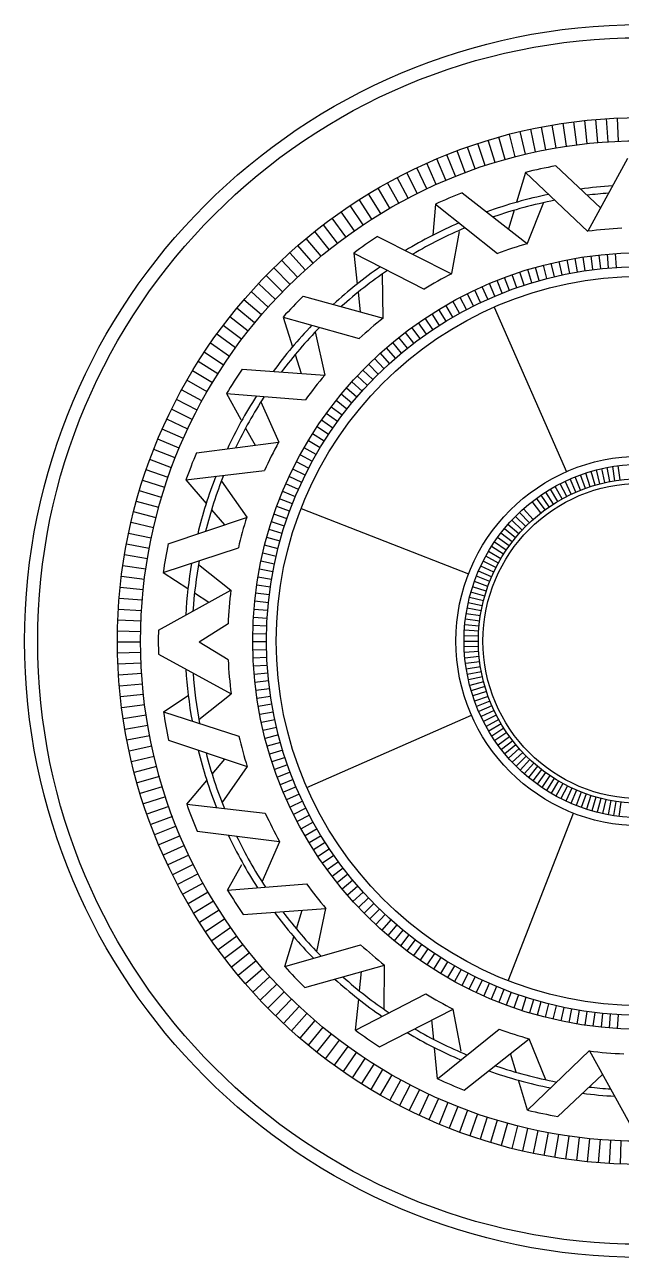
# Model space of a CAD drawing. Header units: millimetres. Extents: x -17017 to 2697, y 1903 to 18260.
# Drawn here: x -17002.5903 to -17002.5418, y 18222.2379 to 18222.3379 of the extents above; entities that cross this region are included whole.
import ezdxf

# ---------------------------------------------------------------- set-up
doc = ezdxf.new("R2010")
doc.units = ezdxf.units.MM
doc.layers.add('furn', color=7, linetype='Continuous')

# ---------------------------------------------------------------- blocks, each defined once
blk = doc.blocks.new('TABLE5')
at = {"layer": 'furn'}
for p, q in [((-0.1956946869990474, -0.0048910995805613), (-0.1662654863879993, -0.0210250462491217)), ((-0.1956946869990474, -0.0048910995805329), (-0.1662654863879993, -0.0210250462490649)), ((0.1956946869990474, -0.0048910995805613), (0.1662654863879993, -0.0210250462491217)), ((0.1956946869990474, -0.0048910995805329), (0.1662654863879993, -0.0210250462490649)), ((-0.2027476676721562, -0.0084976450042404), (-0.2121434961954662, -0.0088914468971666)), ((-0.1515649772626659, -0.0095356601117942), (-0.1571414107395128, -0.009886499568438)), ((-0.0653279375825946, -0.0082528377499784), (-0.0711097083758148, -0.0089832452606231)), ((0.0653279375825946, -0.0082528377499784), (0.0711097083758148, -0.0089832452606231)), ((0.1515649772626659, -0.0095356601118226), (0.1571414107395128, -0.0098864995684664)), ((0.2027476676721847, -0.0084976450042404), (0.2121434961954662, -0.0088914468971666)), ((-0.2025252405085496, -0.0127418081170276), (-0.2119107612067239, -0.0133322950287607)), ((-0.1513320367605786, -0.0127077061773662), (-0.1568998998062057, -0.0131752527004494)), ((-0.0650364742907073, -0.0103007655812348), (-0.0707924494746806, -0.0112124224892227)), ((-0.0646808278506228, -0.0123385278004378), (-0.0704053269728036, -0.0134305344106167)), ((-0.0642613492424573, -0.0143641133824133), (-0.069948722913324, -0.0156353920159802)), ((0.0642613492424573, -0.0143641133824417), (0.069948722913324, -0.0156353920160086)), ((0.0646808278506228, -0.0123385278004378), (0.0704053269728036, -0.0134305344106451)), ((0.0650364742907073, -0.010300765581178), (0.0707924494746806, -0.0112124224891375)), ((0.151332036760607, -0.0127077061773378), (0.1568998998062057, -0.0131752527004494)), ((0.2025252405085496, -0.0127418081170561), (0.2119107612067239, -0.0133322950287891)), ((-0.2022139790808524, -0.0169803822517167), (-0.2115850751543746, -0.0177672951751617)), ((-0.1927726313756182, -0.0340447641690105), (-0.1757359709205559, -0.0158490843166703)), ((-0.1510327170256289, -0.0158741782231005), (-0.1565895673912792, -0.0164582267312312)), ((-0.150667149349232, -0.019033687329511), (-0.1562105496167305, -0.0197339816398028)), ((-0.063778452440971, -0.0163755233186294), (-0.0694230879093993, -0.0178248193770969)), ((-0.0632326140070063, -0.018370772590373), (-0.0688289406992624, -0.0199966557935341)), ((0.0632326140070063, -0.018370772590373), (0.0688289406992624, -0.0199966557935341)), ((0.063778452440971, -0.0163755233186009), (0.0694230879093993, -0.0178248193770685)), ((0.150667149349232, -0.019033687329511), (0.1562105496167305, -0.0197339816398028)), ((0.1510327170256289, -0.0158741782231005), (0.1565895673913076, -0.0164582267312312)), ((0.1927726313756182, -0.0340447641690105), (0.1757359709205559, -0.0158490843166703)), ((0.2022139790808524, -0.0169803822517167), (0.2115850751543746, -0.0177672951751617)), ((-0.201814019918686, -0.0212115082294702), (-0.2111665808951955, -0.0221945019986549)), ((-0.190188196770066, -0.0463549693574805), (-0.1661045686585965, -0.0211132660447504)), ((-0.1502354940816417, -0.022184847631678), (-0.1557630127323648, -0.0230010805718166)), ((-0.0626243726171083, -0.0203478921275178), (-0.0681668676344316, -0.0221487579249242)), ((-0.0619543285322664, -0.0223049307517727), (-0.0674375221011303, -0.0242790019062795)), ((-0.0612231430049235, -0.0242399571022816), (-0.0666416238753698, -0.0263852854440074)), ((0.0612231430049235, -0.0242399571023384), (0.0666416238753698, -0.0263852854440359)), ((0.0619543285322664, -0.0223049307517727), (0.0674375221011303, -0.0242790019062795)), ((0.0626243726171083, -0.0203478921275178), (0.0681668676344316, -0.0221487579249526)), ((0.1502354940816417, -0.022184847631678), (0.1557630127323648, -0.0230010805718166)), ((0.190188196770066, -0.0463549693574805), (0.1661045686585965, -0.0211132660447504)), ((0.2018140199187144, -0.0212115082294702), (0.2111665808952239, -0.0221945019986265)), ((-0.2013255384574961, -0.0254333301386112), (-0.21065546199452, -0.0266119735800601)), ((-0.2007487489612174, -0.0296439961486783), (-0.2100519426459755, -0.0310177722703031)), ((-0.149737940560982, -0.0253262769264495), (-0.1552471530424953, -0.0262580904696677)), ((-0.1491747070306246, -0.0284565972790745), (-0.1546631968205077, -0.0295035827012384)), ((-0.1355868890367446, -0.0591005401470568), (-0.0687445723847873, -0.0299648541904389)), ((-0.0604315376270961, -0.0261510615416398), (-0.0657799584125201, -0.028465529890525)), ((-0.0595802936175005, -0.0280363580405663), (-0.0648533760725343, -0.0305176822957378)), ((-0.0586702510512964, -0.0298939860388998), (-0.0638627912801724, -0.032539717432968)), ((0.0586702510513249, -0.0298939860388714), (0.0638627912801724, -0.0325397174329396)), ((0.0595802936175005, -0.0280363580405663), (0.0648533760725343, -0.0305176822957094)), ((0.0604315376270961, -0.0261510615416398), (0.0657799584124916, -0.028465529890525)), ((0.1376648013876149, -0.0540840159681295), (0.0697981048982683, -0.0274214017077554)), ((0.1491747070306246, -0.0284565972790745), (0.1546631968205361, -0.0295035827012669)), ((0.149737940560982, -0.0253262769264495), (0.1552471530424953, -0.0262580904696392)), ((0.2007487489612174, -0.0296439961487067), (0.2100519426459755, -0.0310177722703315)), ((0.2013255384574961, -0.0254333301386112), (0.21065546199452, -0.0266119735800601)), ((-0.2000839044287659, -0.0338416593222348), (-0.2093562875730299, -0.0354099655404241)), ((-0.1485460405436356, -0.03157443562759), (-0.1540114002085602, -0.0327361336863419)), ((-0.1478522168537211, -0.0346784243852199), (-0.1532920491064544, -0.03595432552126)), ((-0.0577023080307413, -0.031722112282182), (-0.0628091816229812, -0.0345296397976256)), ((-0.0566774197986888, -0.0335189326304999), (-0.0616935868866335, -0.0364854855767192)), ((0.0566774197986888, -0.0335189326304999), (0.0616935868866335, -0.0364854855767192)), ((0.0577023080307413, -0.031722112282182), (0.0628091816229812, -0.0345296397976256)), ((0.1478522168536926, -0.0346784243852199), (0.1532920491064544, -0.03595432552126)), ((0.148546040543664, -0.0315744356275616), (0.1540114002085602, -0.0327361336863135)), ((0.2000839044287659, -0.0338416593222064), (0.2093562875730299, -0.0354099655404241)), ((-0.1993312964830238, -0.0380244784256263), (-0.2085688019131453, -0.039786626829482)), ((-0.1778859788605018, -0.0389697819332184), (-0.1612985345481093, -0.0456557000891564)), ((-0.1470935402949465, -0.0377672020397313), (-0.1525054590451589, -0.0391567466006677)), ((-0.0555965977959829, -0.0352826738391059), (-0.0605171080283924, -0.0384053245863356)), ((-0.0544609086634296, -0.0370115953083712), (-0.0592809060908906, -0.0402872621774577)), ((-0.0532714731893123, -0.0387039908015652), (-0.0579862010560248, -0.04212944110472)), ((0.0532714731893123, -0.0387039908015652), (0.0579862010560532, -0.04212944110472)), ((0.0544609086634296, -0.0370115953083712), (0.0592809060908906, -0.0402872621774577)), ((0.0555965977959829, -0.0352826738391059), (0.0605171080283924, -0.0384053245863356)), ((0.1470935402949465, -0.0377672020397313), (0.1525054590451305, -0.0391567466006677)), ((0.1778859788605018, -0.0389697819332184), (0.1612985345481093, -0.0456557000891564)), ((0.1993312964830238, -0.0380244784256263), (0.2085688019131453, -0.0397866268295104)), ((-0.1984912552426863, -0.0421906187359866), (-0.2076898310834565, -0.0441458363889353)), ((-0.1462703436478421, -0.0408394137511437), (-0.1516519750492478, -0.0423419922368567)), ((-0.1453829879937984, -0.0438937119460263), (-0.1507319714849302, -0.0455086652759462)), ((-0.0520294652026223, -0.0403581901285293), (-0.0566342706415526, -0.043930043359893)), ((-0.0493926852126094, -0.0435455096101976), (-0.0537641255997983, -0.0473994527309571)), ((0.0493926852126379, -0.0435455096101691), (0.0537641255998267, -0.0473994527309571)), ((0.0507361104154427, -0.0419725607944486), (0.0552264490395658, -0.0456872919660327)), ((0.0520294652026223, -0.0403581901285293), (0.0566342706415526, -0.043930043359893)), ((0.1453829879938269, -0.0438937119459979), (0.1507319714849302, -0.0455086652759178)), ((0.1462703436478705, -0.0408394137511437), (0.1516519750492762, -0.0423419922368567)), ((0.1984912552427147, -0.0421906187359298), (0.2076898310834565, -0.0441458363888785)), ((-0.197564149177623, -0.0463382528465388), (-0.2067197606295679, -0.048485682125488)), ((-0.1901881967700944, -0.0463549693574521), (-0.1780576781077343, -0.0499869960905244)), ((-0.1820118528624164, -0.0720556645405566), (-0.1612634555154955, -0.0456109904390303)), ((-0.144431862556246, -0.0469287569081303), (-0.1497458518961992, -0.048655376710343)), ((-0.1434173845302382, -0.0499432173664616), (-0.1486940488276218, -0.0517807462883582)), ((-0.0480005153927721, -0.0450754842652543), (-0.0522487434592165, -0.0490648359585748)), ((-0.0465609748594318, -0.0465609748594602), (-0.0506817981167842, -0.0506817981167558)), ((-0.0450754842652543, -0.0480005153927721), (-0.0490648359585748, -0.0522487434591881)), ((-0.0435455096101976, -0.0493926852126094), (-0.0473994527309287, -0.0537641255997983)), ((0.0435455096101976, -0.0493926852126094), (0.0473994527309571, -0.0537641255997983)), ((0.0450754842652543, -0.0480005153927721), (0.0490648359585748, -0.0522487434591881)), ((0.0465609748594034, -0.0465609748594886), (0.0506817981167558, -0.0506817981168126)), ((0.0480005153927721, -0.0450754842652259), (0.0522487434592165, -0.0490648359585748)), ((0.1434173845302382, -0.0499432173664047), (0.1486940488276218, -0.0517807462883582)), ((0.1444318625562175, -0.0469287569081303), (0.1497458518961707, -0.0486553767103146)), ((0.1820118528624164, -0.0720556645405566), (0.1612634555154955, -0.0456109904390303)), ((0.1901881967700944, -0.0463549693574521), (0.1780576781077343, -0.0499869960905244)), ((0.1975641491775946, -0.0463382528465388), (0.2067197606295679, -0.048485682125488)), ((-0.1965503849471304, -0.0504655614679166), (-0.2056590160566429, -0.0528042604395012)), ((-0.195450407221756, -0.0545707342261039), (-0.2045080626420201, -0.0570996770596821)), ((-0.1748309000012966, -0.0509531332088784), (-0.1672384773098656, -0.0532263980997527)), ((-0.1423399988994163, -0.0529357710789498), (-0.1475770236348808, -0.0548834031196464)), ((-0.041972560794477, -0.0507361104154143), (-0.0456872919660612, -0.0552264490395089)), ((-0.0403581901285293, -0.0520294652026223), (-0.043930043359893, -0.056634270641581)), ((-0.0387039908015652, -0.0532714731893123), (-0.04212944110472, -0.0579862010560532)), ((-0.0370115953083712, -0.05446090866345801), (-0.0402872621774577, -0.0592809060908906)), ((0.0370115953083428, -0.05446090866345801), (0.0402872621774293, -0.059280906090919)), ((0.0387039908015652, -0.0532714731893123), (0.04212944110472, -0.0579862010560248)), ((0.0403581901285577, -0.0520294652025939), (0.0439300433599215, -0.056634270641581)), ((0.0419725607944486, -0.0507361104154427), (0.0456872919660327, -0.0552264490395373)), ((0.1423399988994163, -0.0529357710789498), (0.1475770236348808, -0.0548834031196464)), ((0.1748309000012966, -0.0509531332088784), (0.1672384773098656, -0.0532263980997527)), ((0.195450407221756, -0.0545707342260755), (0.2045080626420486, -0.0570996770596821)), ((0.1965503849471304, -0.050465561467945), (0.2056590160566429, -0.0528042604395296)), ((-0.194264698488098, -0.0586519704567365), (-0.203267405232225, -0.0613700478742203)), ((-0.1773700998068648, -0.0828262100382347), (-0.1573207901352305, -0.0577618691253292)), ((-0.1412001782406662, -0.0559051054127338), (-0.1463952662821839, -0.0579619862764673)), ((-0.1399984225170101, -0.0588499179195878), (-0.1451492951271405, -0.0610151453905701)), ((-0.0352826738391059, -0.0555965977959829), (-0.0384053245863072, -0.0605171080283924)), ((-0.0335189326304999, -0.0566774197986888), (-0.0364854855767192, -0.0616935868866335)), ((-0.031722112282182, -0.0577023080307697), (-0.034529639797654, -0.0628091816229812)), ((-0.0298939860388714, -0.0586702510513249), (-0.032539717432968, -0.0638627912802008)), ((-0.0280363580405947, -0.0595802936175289), (-0.0305176822957378, -0.0648533760725343)), ((0.0280363580405663, -0.0595802936175289), (0.0305176822957094, -0.0648533760725627)), ((0.0298939860388714, -0.0586702510513249), (0.032539717432968, -0.0638627912802008)), ((0.031722112282182, -0.0577023080307697), (0.0345296397976256, -0.0628091816229812)), ((0.0335189326304999, -0.0566774197986888), (0.0364854855767192, -0.0616935868866335)), ((0.0352826738391059, -0.0555965977959829), (0.0384053245863072, -0.0605171080283924)), ((0.1399984225170101, -0.0588499179195878), (0.1451492951271405, -0.0610151453905701)), ((0.1412001782406662, -0.0559051054127622), (0.1463952662821271, -0.0579619862765242)), ((0.1773700998068648, -0.0828262100382347), (0.1573207901352305, -0.0577618691253292)), ((0.1942646984881264, -0.0586519704567081), (0.2032674052322534, -0.0613700478742203)), ((-0.1929937788371774, -0.0627074799946854), (-0.2019375880203995, -0.0656134997576032)), ((-0.1387352588583042, -0.0617689169074538), (-0.1438396566941833, -0.0640415412451603)), ((-0.1374112413298008, -0.0646608220068004), (-0.1424669254336379, -0.067039846363258)), ((-0.0261510615416398, -0.0604315376270961), (-0.0284655298904966, -0.0657799584125201)), ((-0.0242399571023384, -0.0612231430049235), (-0.0263852854440074, -0.0666416238753698)), ((-0.0223049307517727, -0.0619543285322948), (-0.0242790019062227, -0.0674375221011587)), ((-0.0203478921275462, -0.0626243726171367), (-0.0221487579249811, -0.0681668676344032)), ((-0.018370772590373, -0.0632326140070063), (-0.0199966557935341, -0.0688289406992908)), ((-0.0163755233186294, -0.063778452440971), (-0.0178248193770969, -0.0694230879093993)), ((-0.0143641133824417, -0.0642613492424573), (-0.0156353920159802, -0.0699487229133524)), ((-0.0123385278004094, -0.0646808278506228), (-0.0134305344106167, -0.070405326972832)), ((0.0123385278004662, -0.0646808278505944), (0.0134305344106451, -0.0704053269728036)), ((0.0143641133823849, -0.0642613492424573), (0.0156353920159518, -0.0699487229133524)), ((0.0163755233185725, -0.0637784524409995), (0.0178248193770685, -0.0694230879094278)), ((0.018370772590373, -0.0632326140070063), (0.0199966557935341, -0.0688289406992908)), ((0.0203478921275462, -0.0626243726171367), (0.0221487579249526, -0.0681668676344316)), ((0.0223049307518011, -0.0619543285322664), (0.024279001906308, -0.0674375221011303)), ((0.02423995710231, -0.0612231430049235), (0.0263852854440074, -0.0666416238753698)), ((0.0261510615416398, -0.0604315376270961), (0.0284655298904966, -0.0657799584125201)), ((0.1374112413298008, -0.0646608220068004), (0.1424669254336948, -0.067039846363258)), ((0.1387352588583042, -0.0617689169074538), (0.1438396566941265, -0.0640415412451603)), ((0.1929937788371774, -0.0627074799946854), (0.2019375880203711, -0.0656134997575748)), ((-0.1916382057363819, -0.0667354839593202), (-0.200519194308356, -0.0698281713914355)), ((-0.1360269506893701, -0.06752436473263401), (-0.1410317034711284, -0.0700087455890355)), ((-0.0540840159681579, -0.1376648013876434), (-0.0274214017077554, -0.0697981048982968)), ((-0.0103007655812348, -0.0650364742907357), (-0.0112124224891659, -0.0707924494746806)), ((-0.0082528377500068, -0.0653279375825946), (-0.0089832452606515, -0.0711097083758148)), ((-0.0061967653642512, -0.0655549300872451), (-0.0067452026534909, -0.0713567905799835)), ((-0.0041345775192383, -0.0657172277904579), (-0.0045005033456107, -0.0715334522467686)), ((-0.0020683093454466, -0.0658146705239346), (-0.0022513625843317, -0.0716395190325727)), ((2.84e-14, -0.0658471621235322), (2.84e-14, -0.0716748862622296)), ((0.0020683093454181, -0.0658146705239346), (0.0022513625843885, -0.0716395190325727)), ((0.0041345775192383, -0.0657172277904579), (0.0045005033456107, -0.0715334522467686)), ((0.0061967653642512, -0.0655549300872451), (0.0067452026534909, -0.0713567905799835)), ((0.0082528377500068, -0.0653279375825946), (0.0089832452606515, -0.0711097083758148)), ((0.0103007655812348, -0.0650364742907357), (0.0112124224892227, -0.0707924494746806)), ((0.0591005401470568, -0.1355868890367446), (0.0299648541904389, -0.0687445723847873)), ((0.1360269506893701, -0.06752436473263401), (0.1410317034711284, -0.0700087455890355)), ((0.1916382057363819, -0.0667354839592918), (0.200519194308356, -0.0698281713914071)), ((-0.1901985737848406, -0.0707342155350261), (-0.1990128462505254, -0.0740122140813639)), ((-0.188675514452683, -0.0747019207461506), (-0.1974192045807967, -0.0781637925680912)), ((-0.1662073400931945, -0.0732703948577012), (-0.1491805307998391, -0.0764619724092199)), ((-0.1345829941326713, -0.0703582890403993), (-0.1395346203423742, -0.0729469366650903)), ((-0.1330800050266419, -0.0731613518772463), (-0.1379763327175283, -0.07585313080392099)), ((0.1330800050266419, -0.0731613518772463), (0.1379763327175283, -0.0758531308039494)), ((0.1345829941326997, -0.0703582890404277), (0.1395346203423742, -0.0729469366651188)), ((0.1662073400931945, -0.0732703948577012), (0.1491805307998391, -0.0764619724092199)), ((0.188675514452683, -0.074701920746179), (0.1974192045807967, -0.0781637925681196)), ((0.1901985737848406, -0.0707342155350546), (0.199012846250497, -0.0740122140813924)), ((-0.1870696958040696, -0.07863685922581), (-0.1957389683232691, -0.0822810858321077)), ((-0.1643025770718509, -0.1064189670233873), (-0.1491555808817111, -0.0764125462568757)), ((-0.1315186426321304, -0.0759323237271019), (-0.1363575241128672, -0.0787260532525807)), ((-0.1298995918141941, -0.0786699891501996), (-0.1346789045915102, -0.0815644438523862)), ((0.1298995918141941, -0.0786699891501996), (0.1346789045915102, -0.0815644438523577)), ((0.1315186426321304, -0.0759323237271303), (0.1363575241128672, -0.0787260532526091)), ((0.1643025770718509, -0.1064189670233873), (0.1491555808817111, -0.0764125462568757)), ((0.187069695804098, -0.07863685922581), (0.1957389683232691, -0.0822810858321077)), ((-0.1853818222042207, -0.0825373049801215), (-0.1939728744849276, -0.0863622878924275)), ((-0.1773700998068648, -0.0828262100382062), (-0.1647627269870213, -0.0840028589219628)), ((-0.1282235627421642, -0.0813731473160431), (-0.1329412104514631, -0.0843670575913791)), ((-0.1264912905776327, -0.0840406125300035), (-0.1311452039027756, -0.0871326651505626)), ((0.1264912905776043, -0.0840406125300035), (0.1311452039027756, -0.0871326651505342)), ((0.1282235627421642, -0.0813731473160431), (0.1329412104514631, -0.0843670575913507)), ((0.1614091150988486, -0.0843158522586123), (0.1535169247207762, -0.0850524321259059)), ((0.1773700998068648, -0.0828262100382062), (0.1647627269870213, -0.0840028589219628)), ((0.1853818222041639, -0.0825373049801215), (0.1939728744849276, -0.0863622878924275)), ((-0.1836126340102169, -0.0864015471445612), (-0.1921216977330005, -0.0904056085990135)), ((-0.1576347448158515, -0.1160673106505214), (-0.1429019460395011, -0.0875516895995929)), ((-0.1247035351524346, -0.0866712147537783), (-0.1292916727331885, -0.08986005344303301)), ((-0.1228610806352322, -0.089263800118232), (-0.1273814299628384, -0.0925480261461758)), ((0.1228610806352322, -0.089263800118232), (0.12738142996281, -0.0925480261461758)), ((0.1247035351524346, -0.0866712147537499), (0.1292916727331885, -0.0898600534430045)), ((0.1576347448158515, -0.1160673106505214), (0.1429019460395011, -0.0875516895995929)), ((0.1836126340102169, -0.0864015471445612), (0.1921216977330005, -0.0904056085990135)), ((-0.1817629072464513, -0.0902278907347523), (-0.1901862500546656, -0.094409274417643)), ((-0.1798334532642514, -0.0940146573900336), (-0.1881673804014952, -0.0983715292083787)), ((-0.1209647351875276, -0.0918172314297294), (-0.1254153134873661, -0.0951954042262457)), ((-0.1190153306089599, -0.0943303886689364), (-0.123394185710282, -0.0978010264558123)), ((0.1190153306089599, -0.0943303886689364), (0.1233941857103105, -0.0978010264558123)), ((0.120964735187556, -0.0918172314297294), (0.1254153134873661, -0.0951954042262457)), ((0.1798334532642514, -0.0940146573900336), (0.1881673804014952, -0.0983715292083787)), ((0.1817629072464797, -0.0902278907347238), (0.1901862500546656, -0.094409274417643)), ((-0.1778251183859538, -0.0977601861094684), (-0.1860659743161648, -0.1022906349951143)), ((-0.1170137219729384, -0.0968021694820607), (-0.1213189331652131, -0.1003637499228489)), ((-0.1149607872511638, -0.0992314896643052), (-0.1191904661263834, -0.1028824505322348)), ((0.1149607872511638, -0.0992314896643052), (0.1191904661263834, -0.1028824505322348)), ((0.1170137219729668, -0.0968021694820323), (0.1213189331652131, -0.1003637499228489)), ((0.1778251183860107, -0.0977601861094684), (0.1860659743161648, -0.1022906349951143)), ((-0.1757387835335749, -0.1014628339801504), (-0.1838829535450372, -0.1061648727285842)), ((-0.149131415366071, -0.1045078290368337), (-0.1312426544190259, -0.1042770256677556)), ((-0.1401856636835816, -0.1366320353079971), (-0.1312307864832007, -0.1042340885345823)), ((-0.1128574269285423, -0.1016172836355622), (-0.1170097182098857, -0.1053560234983024)), ((-0.1107045636086354, -0.1039585049076663), (-0.1147776459637271, -0.1077833838305651)), ((0.1107045636086354, -0.1039585049076663), (0.1147776459637555, -0.1077833838305651)), ((0.1128574269285707, -0.1016172836355622), (0.1170097182098857, -0.1053560234983024)), ((0.1401856636835816, -0.1366320353079971), (0.1312307864832007, -0.1042340885345823)), ((0.149131415366071, -0.1045078290368337), (0.1312426544190259, -0.1042770256677556)), ((0.1757387835336317, -0.1014628339801789), (0.1838829535450372, -0.1061648727286126)), ((-0.1735753638425024, -0.1051209768985188), (-0.1816192756331532, -0.109992543040164)), ((-0.1713358082600678, -0.1087330102821227), (-0.1792759335043002, -0.1137719669870592)), ((-0.1085031416081392, -0.1062541265437176), (-0.1124952284486653, -0.1101634668083022)), ((-0.1062541265436891, -0.1085031416081392), (-0.1101634668082738, -0.1124952284486653)), ((0.1062541265437176, -0.1085031416081392), (0.1101634668082738, -0.1124952284486653)), ((0.1085031416081108, -0.106254126543746), (0.1124952284486369, -0.1101634668083022)), ((0.1713358082600678, -0.1087330102821227), (0.1792759335043002, -0.1137719669870592)), ((0.1735753638425024, -0.1051209768985188), (0.1816192756331532, -0.109992543040164)), ((-0.1690210991294521, -0.1122973497738258), (-0.1768539550259049, -0.1175014867889672)), ((-0.1576347448158515, -0.1160673106505214), (-0.1450456183794984, -0.1147388561045375)), ((-0.1416969471101197, -0.1143854910324364), (-0.1338065197939784, -0.1135528618509625)), ((-0.1317517910735546, -0.1447819012297202), (-0.1229100677372514, -0.1139270809879349)), ((-0.1039585049076663, -0.110704563608607), (-0.1077833838305651, -0.1147776459637271)), ((-0.1016172836355906, -0.1128574269285423), (-0.1053560234983024, -0.1170097182098573)), ((-0.0992314896643336, -0.1149607872511638), (-0.1028824505322063, -0.1191904661264118)), ((0.0992314896643052, -0.1149607872511922), (0.1028824505322063, -0.1191904661264118)), ((0.1016172836355906, -0.1128574269285423), (0.105356023498274, -0.1170097182098573)), ((0.1039585049076663, -0.110704563608607), (0.1077833838305651, -0.1147776459636987)), ((0.1317517910735546, -0.1447819012297202), (0.1229100677372514, -0.1139270809879349)), ((0.1416969471101197, -0.1143854910324364), (0.1338065197939784, -0.1135528618509625)), ((0.1576347448158515, -0.1160673106505214), (0.1450456183794984, -0.1147388561045375)), ((0.1690210991294521, -0.1122973497737973), (0.1768539550259049, -0.1175014867889672)), ((-0.1666322517584717, -0.1158124319364617), (-0.174354402557725, -0.1211794665554464)), ((-0.164170313974779, -0.1192767149387066), (-0.1717783724862727, -0.1248042930027395)), ((-0.0968021694820891, -0.1170137219729668), (-0.1003637499228489, -0.1213189331652416)), ((-0.0943303886689364, -0.1190153306089314), (-0.0978010264558407, -0.123394185710282)), ((0.0943303886689364, -0.1190153306089314), (0.0978010264558123, -0.123394185710282)), ((0.0968021694820891, -0.1170137219729668), (0.1003637499228489, -0.1213189331652416)), ((0.1641703139747506, -0.1192767149387066), (0.1717783724862727, -0.1248042930027395)), ((0.1666322517584717, -0.1158124319364333), (0.174354402557725, -0.1211794665554464)), ((-0.1616363656654016, -0.1226886792316861), (-0.1691269947431806, -0.1283743761624123)), ((-0.09181723142970098, -0.1209647351875276), (-0.0951954042262742, -0.1254153134873661)), ((-0.089263800118232, -0.1228610806352322), (-0.0925480261461758, -0.1273814299628384)), ((-0.0866712147537499, -0.1247035351524346), (-0.0898600534430045, -0.1292916727331601)), ((0.0866712147537499, -0.124703535152463), (0.0898600534430045, -0.1292916727331601)), ((0.089263800118232, -0.1228610806352322), (0.0925480261461473, -0.1273814299627816)), ((0.09181723142970098, -0.120964735187556), (0.0951954042262457, -0.1254153134873661)), ((0.1616363656654016, -0.1226886792316577), (0.1691269947431806, -0.1283743761624123)), ((-0.1590315183039763, -0.1260468282149816), (-0.1664014323104936, -0.1318881500778843)), ((-0.156356914462549, -0.1293496888936545), (-0.1636028807100445, -0.135344073491666)), ((-0.1256998523803361, -0.1317634717614737), (-0.1081876626814449, -0.127984230923289)), ((-0.1106016484073109, -0.1615165896878068), (-0.1081881215285989, -0.1279906047088559)), ((-0.0840406125300319, -0.1264912905776327), (-0.0871326651505626, -0.1311452039027756)), ((-0.0813731473160431, -0.1282235627421357), (-0.0843670575913791, -0.1329412104514915)), ((-0.0786699891501712, -0.1298995918141941), (-0.0815644438523577, -0.1346789045915102)), ((0.0786699891501712, -0.1298995918141941), (0.0815644438523577, -0.1346789045915102)), ((0.0813731473160431, -0.1282235627421357), (0.0843670575913791, -0.1329412104514347)), ((0.0840406125300035, -0.1264912905776327), (0.0871326651505342, -0.131145203902804)), ((0.1256998523803361, -0.1317634717614737), (0.1081876626814449, -0.127984230923289)), ((0.1106016484073109, -0.1615165896878068), (0.1081881215285989, -0.1279906047088559)), ((0.156356914462549, -0.1293496888936545), (0.1636028807100445, -0.135344073491666)), ((0.1590315183039763, -0.1260468282150384), (0.1664014323104936, -0.1318881500778843)), ((-0.153613727310784, -0.1325958125237037), (-0.1607325674789592, -0.1387406305217951)), ((-0.0759323237271019, -0.1315186426321588), (-0.0787260532525807, -0.1363575241128956)), ((-0.0731613518772463, -0.1330800050266419), (-0.0758531308039494, -0.1379763327174999)), ((-0.0703582890403993, -0.1345829941326997), (-0.0729469366650903, -0.1395346203424026)), ((0.0703582890403993, -0.1345829941326713), (0.0729469366650903, -0.1395346203424026)), ((0.0731613518772463, -0.1330800050266419), (0.07585313080392099, -0.1379763327175283)), ((0.0759323237271303, -0.1315186426321588), (0.0787260532526091, -0.1363575241128956)), ((0.153613727310784, -0.1325958125237037), (0.1607325674789592, -0.1387406305217951)), ((-0.1508031601012476, -0.1357837752480577), (-0.157791751631521, -0.1420763313258533)), ((-0.147926445641616, -0.1389121787208865), (-0.1547817231066801, -0.1453497127553476)), ((-0.1164822584910894, -0.1399783870313058), (-0.1088789289101442, -0.137586519342932)), ((-0.1007306481130286, -0.1678501412138758), (-0.0981248186601249, -0.1358594291779127)), ((-0.06752436473263401, -0.1360269506893417), (-0.0700087455890355, -0.1410317034711568)), ((-0.0646608220068004, -0.1374112413298008), (-0.0670398463632296, -0.1424669254336948)), ((-0.0617689169074538, -0.1387352588583326), (-0.0640415412451319, -0.1438396566941833)), ((0.0617689169074254, -0.1387352588583326), (0.0640415412451034, -0.1438396566941833)), ((0.0646608220068004, -0.1374112413297723), (0.0670398463632296, -0.1424669254336379)), ((0.06752436473263401, -0.1360269506893417), (0.0700087455890923, -0.1410317034711568)), ((0.1007306481130286, -0.1678501412138758), (0.0981248186601249, -0.1358594291779127)), ((0.1164822584910894, -0.1399783870313058), (0.1088789289101442, -0.137586519342932)), ((0.147926445641616, -0.138912178720858), (0.1547817231066801, -0.1453497127553192)), ((0.150803160101276, -0.1357837752480293), (0.157791751631521, -0.1420763313258533)), ((-0.1449848457539531, -0.1419796507210549), (-0.1517038022025758, -0.1485593389969608)), ((-0.141979650720998, -0.1449848457539531), (-0.1485593389969324, -0.1517038022025758)), ((-0.1317517910735546, -0.1447819012297202), (-0.1196902130514559, -0.1409875505531204)), ((-0.0588499179195878, -0.1399984225170101), (-0.0610151453905417, -0.1451492951271405)), ((-0.0559051054127338, -0.1412001782406378), (-0.0579619862764673, -0.1463952662821555)), ((-0.0529357710789498, -0.1423399988994163), (-0.0548834031196179, -0.1475770236348808)), ((-0.0499432173664332, -0.1434173845302098), (-0.0517807462883297, -0.1486940488276218)), ((-0.0469287569081303, -0.1444318625562175), (-0.0486553767103146, -0.1497458518961707)), ((0.0469287569081303, -0.1444318625562175), (0.0486553767103146, -0.1497458518961423)), ((0.0499432173664332, -0.1434173845302098), (0.0517807462883582, -0.1486940488275934)), ((0.0529357710789498, -0.1423399988994163), (0.0548834031196179, -0.1475770236348808)), ((0.0559051054127338, -0.1412001782406662), (0.0579619862764673, -0.1463952662821555)), ((0.0588499179196163, -0.1399984225170101), (0.0610151453905417, -0.1451492951271405)), ((0.1317517910735546, -0.1447819012297202), (0.1196902130514559, -0.1409875505531204)), ((0.1419796507210549, -0.1449848457539531), (0.1485593389969608, -0.1517038022026043)), ((0.1449848457539247, -0.1419796507210549), (0.1517038022025758, -0.1485593389969608)), ((-0.1389121787208865, -0.1479264456415876), (-0.1453497127553192, -0.1547817231066801)), ((-0.0973867952719445, -0.1538761758223472), (-0.0809395312625725, -0.1466505329412087)), ((-0.0767042785060426, -0.1801021572154866), (-0.0809262271042997, -0.1467556142036983)), ((-0.0438937119459979, -0.1453829879938269), (-0.0455086652759462, -0.1507319714849302)), ((-0.0408394137511721, -0.1462703436478705), (-0.0423419922368851, -0.1516519750492478)), ((-0.0377672020397313, -0.1470935402949181), (-0.0391567466006677, -0.1525054590451305)), ((-0.0346784243852483, -0.1478522168536926), (-0.03595432552126, -0.1532920491064544)), ((-0.0315744356276184, -0.1485460405436356), (-0.0327361336863419, -0.1540114002085318)), ((-0.028456597279046, -0.149174707030653), (-0.0295035827012384, -0.1546631968205077)), ((-0.0253262769264211, -0.1497379405609536), (-0.0262580904696392, -0.1552471530425237)), ((0.0253262769264495, -0.1497379405609536), (0.0262580904696677, -0.1552471530425237)), ((0.028456597279046, -0.1491747070306246), (0.0295035827012384, -0.1546631968205077)), ((0.0315744356276184, -0.1485460405436356), (0.0327361336863419, -0.1540114002085318)), ((0.0346784243851914, -0.1478522168536926), (0.0359543255212316, -0.1532920491064544)), ((0.0377672020397313, -0.1470935402949465), (0.0391567466006677, -0.1525054590451589)), ((0.0408394137512005, -0.1462703436478705), (0.0423419922368851, -0.1516519750492762)), ((0.0438937119460263, -0.1453829879938269), (0.0455086652759746, -0.1507319714849586)), ((0.0767042785060426, -0.1801021572154866), (0.0809262271042997, -0.1467556142036983)), ((0.0973867952719445, -0.1538761758223472), (0.0809395312625725, -0.1466505329412087)), ((0.1389121787209433, -0.1479264456415876), (0.1453497127553476, -0.1547817231066801)), ((-0.1357837752480577, -0.1508031601012476), (-0.1420763313258533, -0.1577917516315495)), ((-0.1325958125237321, -0.153613727310784), (-0.1387406305217667, -0.1607325674789308)), ((-0.0657811097516401, -0.1843723921161597), (-0.0695127989470734, -0.1524933943362328)), ((-0.0221848476317064, -0.1502354940816417), (-0.0230010805718166, -0.1557630127323648)), ((-0.019033687329511, -0.150667149349232), (-0.0197339816397744, -0.1562105496167305)), ((-0.015874178223072, -0.1510327170256005), (-0.0164582267312028, -0.1565895673912507)), ((-0.0127077061773946, -0.151332036760607), (-0.0131752527004778, -0.1568998998062341)), ((-0.0095356601117942, -0.1515649772626944), (-0.009886499568438, -0.1571414107395128)), ((-0.0063594313905071, -0.1517314363564424), (-0.0065934098908826, -0.1573139942565263)), ((-0.0031804132123909, -0.1518313410274459), (-0.0032974281259328, -0.1574175746562787)), ((-2.84e-14, -0.1518646474542322), (-2.84e-14, -0.157452106505275)), ((0.0031804132124478, -0.1518313410274459), (0.0032974281259612, -0.1574175746562787)), ((0.0063594313905071, -0.1517314363564424), (0.0065934098908826, -0.1573139942565263)), ((0.0095356601117942, -0.1515649772626944), (0.009886499568438, -0.1571414107395412)), ((0.0127077061773662, -0.151332036760607), (0.0131752527004494, -0.1568998998062341)), ((0.0158741782231005, -0.1510327170256289), (0.0164582267312028, -0.1565895673913076)), ((0.019033687329511, -0.150667149349232), (0.0197339816398028, -0.1562105496167305)), ((0.0221848476317064, -0.1502354940816701), (0.023001080571845, -0.1557630127323932)), ((0.0657811097516401, -0.1843723921161597), (0.0695127989470734, -0.1524933943362328)), ((0.1325958125237321, -0.1536137273108125), (0.1387406305217667, -0.1607325674789308)), ((0.1357837752480577, -0.150803160101276), (0.1420763313258533, -0.1577917516315495)), ((-0.1293496888936545, -0.156356914462549), (-0.135344073491666, -0.1636028807100445)), ((-0.1260468282150384, -0.1590315183039479), (-0.1318881500778559, -0.1664014323104936)), ((-0.08676274866303399, -0.1601071229630975), (-0.0797294445305568, -0.1562082545285648)), ((-0.0652515941806655, -0.1700126314011925), (-0.0505447154932881, -0.1596887451198938)), ((-0.0398155177962849, -0.1916639191851743), (-0.0505082900622256, -0.1597973002544677)), ((0.0398155177962849, -0.1916639191851743), (0.0505082900622256, -0.1597973002544677)), ((0.0652515941806655, -0.1700126314011925), (0.0505447154932881, -0.1596887451198938)), ((0.12604682821501, -0.1590315183039479), (0.1318881500778559, -0.1664014323104936)), ((0.1293496888936829, -0.156356914462549), (0.1353440734916944, -0.1636028807100729)), ((-0.1226886792316861, -0.1616363656654016), (-0.1283743761624123, -0.169126994743209)), ((-0.1192767149387066, -0.1641703139747506), (-0.124804293002768, -0.1717783724862443)), ((-0.1007306481130286, -0.1678501412138758), (-0.090228013457363, -0.1620280709655333)), ((-0.028266173332753, -0.1937043025333196), (-0.0381898489978596, -0.1631802683143633)), ((0.028266173332753, -0.1937043025333196), (0.0381898489978596, -0.1631802683143633)), ((0.1007306481130286, -0.1678501412138758), (0.090228013457363, -0.1620280709655333)), ((0.1192767149387066, -0.1641703139747221), (0.1248042930027395, -0.1717783724862443)), ((0.1226886792316577, -0.16163636566543), (0.1283743761623555, -0.169126994743209)), ((-0.1158124319364333, -0.1666322517585002), (-0.1211794665554464, -0.174354402557725)), ((-0.1122973497737973, -0.1690210991294521), (-0.1175014867889672, -0.1768539550259049)), ((-0.0536127990886541, -0.1740337126908003), (-0.0474797839003998, -0.1688228597058412)), ((-0.031472867460792, -0.1793642216075), (-0.0210250462490933, -0.1662654863879993)), ((-0.0048910995805613, -0.1956946869990759), (-0.0210250462491217, -0.1662654863879993)), ((-0.0048910995805613, -0.1956946869990759), (-0.0210250462490933, -0.1662654863879993)), ((-0.0072953984893616, -0.1674307071432963), (0, -0.1792251340550024)), ((-0.0072953984893331, -0.1674307071432963), (0, -0.1792251340550024)), ((0.0072953984893331, -0.1674307071432963), (0, -0.1792251340550024)), ((0.0072953984893616, -0.1674307071432963), (0, -0.1792251340550024)), ((0.0048910995805613, -0.1956946869990759), (0.0210250462490933, -0.1662654863879993)), ((0.0048910995805613, -0.1956946869990759), (0.0210250462491217, -0.1662654863879993)), ((0.031472867460792, -0.1793642216075), (0.0210250462490933, -0.1662654863879993)), ((0.0536127990886541, -0.1740337126908003), (0.0474797839003998, -0.1688228597058412)), ((0.1122973497737689, -0.1690210991294521), (0.1175014867889672, -0.1768539550259334)), ((0.1158124319364333, -0.1666322517585002), (0.1211794665554464, -0.1743544025577535)), ((-0.1087330102821227, -0.1713358082600678), (-0.1137719669870876, -0.1792759335043286)), ((-0.1051209768984904, -0.1735753638425024), (-0.1099925430401356, -0.1816192756331532)), ((0.1051209768984904, -0.1735753638425024), (0.109992543040164, -0.1816192756331532)), ((0.1087330102821227, -0.1713358082600394), (0.1137719669870876, -0.1792759335043002)), ((-0.1014628339801504, -0.1757387835336317), (-0.1061648727285842, -0.1838829535450372)), ((-0.0977601861094684, -0.1778251183859822), (-0.1022906349951143, -0.1860659743161648)), ((-0.0940146573900052, -0.1798334532642514), (-0.0983715292083503, -0.1881673804014952)), ((-0.0657811097516401, -0.1843723921161597), (-0.0561687079257638, -0.1762053142252569)), ((-0.0199305121852831, -0.1810106075983526), (-0.0161213946898897, -0.1752100148676448)), ((0.0657811097516401, -0.1843723921161597), (0.0561687079257638, -0.1762053142252569)), ((0.0940146573900336, -0.1798334532642514), (0.0983715292083503, -0.1881673804014952)), ((0.0977601861094684, -0.1778251183859822), (0.1022906349951143, -0.1860659743161648)), ((0.1014628339801504, -0.1757387835336317), (0.1061648727285842, -0.1838829535450372)), ((-0.0902278907347238, -0.1817629072464228), (-0.0944092744176146, -0.1901862500546656)), ((-0.0864015471445612, -0.1836126340101884), (-0.0904056085990135, -0.192121697732972)), ((-0.028266173332753, -0.1937043025333196), (-0.021674685947346, -0.1836666668188229)), ((0.028266173332753, -0.1937043025333196), (0.021674685947346, -0.1836666668188229)), ((0.0864015471445612, -0.1836126340101884), (0.0904056085990135, -0.192121697732972)), ((0.0902278907347523, -0.1817629072464228), (0.094409274417643, -0.1901862500546656)), ((-0.0825373049800931, -0.1853818222042207), (-0.0863622878924275, -0.1939728744849276)), ((-0.0786368592258384, -0.1870696958040412), (-0.0822810858320793, -0.1957389683232691)), ((-0.0747019207461506, -0.188675514452683), (-0.0781637925681196, -0.1974192045807967)), ((0.0747019207461506, -0.188675514452683), (0.0781637925681196, -0.1974192045807967)), ((0.0786368592258384, -0.1870696958040412), (0.0822810858321077, -0.1957389683232691)), ((0.0825373049800646, -0.1853818222042207), (0.0863622878924275, -0.1939728744849276)), ((-0.0707342155350546, -0.1901985737848406), (-0.0740122140813639, -0.1990128462505254)), ((-0.0667354839592918, -0.1916382057363819), (-0.0698281713914071, -0.200519194308356)), ((-0.062707479994657, -0.1929937788372058), (-0.0656134997575748, -0.2019375880203995)), ((-0.0586519704567365, -0.194264698488098), (-0.0613700478742487, -0.2032674052322534)), ((0.058651970456765, -0.1942646984881548), (0.0613700478742487, -0.2032674052322534)), ((0.062707479994657, -0.1929937788371774), (0.0656134997575748, -0.2019375880203995)), ((0.0667354839593202, -0.191638205736325), (0.0698281713914355, -0.200519194308356)), ((0.0707342155350546, -0.1901985737848406), (0.0740122140813639, -0.199012846250497)), ((-0.0545707342261039, -0.1954504072217844), (-0.0570996770596821, -0.2045080626420486)), ((-0.0504655614679166, -0.196550384947102), (-0.0528042604395296, -0.2056590160566429)), ((-0.0463382528465672, -0.1975641491775946), (-0.048485682125488, -0.2067197606295963)), ((-0.0421906187359866, -0.1984912552426579), (-0.0441458363889353, -0.2076898310834281)), ((-0.0380244784256263, -0.1993312964830238), (-0.039786626829482, -0.2085688019131453)), ((0.0380244784256263, -0.1993312964830522), (0.039786626829482, -0.2085688019131453)), ((0.0421906187359866, -0.1984912552426579), (0.0441458363889353, -0.2076898310834281)), ((0.0463382528465104, -0.1975641491775946), (0.0484856821254596, -0.2067197606295963)), ((0.0504655614679166, -0.1965503849471304), (0.0528042604395012, -0.2056590160566429)), ((0.0545707342261324, -0.1954504072217844), (0.0570996770597105, -0.2045080626420201)), ((-0.033841659322178, -0.2000839044287943), (-0.0354099655403957, -0.2093562875730299)), ((-0.0296439961487067, -0.200748748961189), (-0.0310177722703315, -0.2100519426459471)), ((-0.0254333301386112, -0.2013255384574961), (-0.0266119735800601, -0.21065546199452)), ((-0.0212115082294417, -0.201814019918686), (-0.0221945019986265, -0.2111665808951955)), ((-0.0169803822517736, -0.2022139790808524), (-0.0177672951751902, -0.2115850751543746)), ((-0.0127418081170561, -0.2025252405085496), (-0.0133322950287891, -0.2119107612066955)), ((-0.0084976450042404, -0.2027476676721847), (-0.0088914468971666, -0.2121434961954378)), ((-0.0042497545434799, -0.2028811630079588), (-0.0044466986831253, -0.2122831780352499)), ((-2.84e-14, -0.2029256679603009), (-2.84e-14, -0.2123297454572253)), ((0.0042497545435083, -0.2028811630079588), (0.0044466986831253, -0.2122831780352783)), ((0.0084976450042689, -0.2027476676721562), (0.008891446897195, -0.2121434961954378)), ((0.0127418081170561, -0.2025252405085496), (0.0133322950287607, -0.2119107612067523)), ((0.0169803822517167, -0.2022139790808808), (0.0177672951751617, -0.2115850751543746)), ((0.0212115082294702, -0.2018140199187144), (0.0221945019986549, -0.2111665808951955)), ((0.0254333301386396, -0.2013255384574677), (0.0266119735800601, -0.2106554619944916)), ((0.0296439961487067, -0.2007487489612174), (0.0310177722703315, -0.2100519426460039)), ((0.0338416593222064, -0.2000839044287659), (0.0354099655404241, -0.2093562875730015))]:
    blk.add_line(p, q, dxfattribs=at)
for radius in [0.2499942183556481, 0.2446766317536486, 0.2123297454572458, 0.2029256679603002, 0.1574521065052104, 0.1518646474542396, 0.1479076682405151, 0.0749913909660298, 0.0716748862622381, 0.0658471621235418, 0.06400363248414799]:
    blk.add_circle((0, 0), radius, dxfattribs=at)
for radius, start, end in [(0.1675895716732451, 182.4949504148233, 187.2070654743403), (0.1675895716732451, 352.7148166411957, 357.5050495851951), (0.1849411704063563, 183.398962275204, 187.4591736595795), (0.1821045451905851, 183.9612532423732, 186.7214971300031), (0.1821045451905851, 353.2785028699969, 356.0387467576268), (0.1849411704063563, 352.5408263404204, 356.6010377247959), (0.1957558003605337, 190.0154925436702, 193.6977491431618), (0.1821045451905851, 190.901090472205, 199.0557745517244), (0.1821045451905851, 340.9442254482756, 349.098909527795), (0.1957558003605337, 346.3022508568381, 349.9845074563298), (0.1849411704063563, 191.5242359607464, 199.6209129560046), (0.1849411704063563, 340.3790870439954, 348.4757640392536), (0.1675895716732451, 195.792773375431, 200.1612052147865), (0.1675895716732451, 339.8387947852135, 344.207226624569), (0.1957558003605337, 201.5978430634148, 205.0310824764838), (0.1849411704063563, 203.3620580187218, 210.9542462893347), (0.1821045451905851, 202.8868362747803, 210.3891078850624), (0.1821045451905851, 329.6108921149377, 337.1131637252199), (0.1849411704063563, 329.0457537106652, 336.6379419812782), (0.1957558003605337, 334.9689175235164, 338.4021569365852), (0.1675895716732451, 207.1261067087641, 211.4945385481282), (0.1675895716732451, 328.5054614518717, 332.873893291236), (0.1821045451905851, 214.2201696081027, 221.722441218395), (0.1675895716732451, 218.4594400420981, 222.8278718814657), (0.1675895716732451, 317.1721281185343, 321.5405599579019), (0.1821045451905851, 318.2775587816049, 325.7798303918973), (0.1957558003605337, 212.9311763967545, 216.3644158098135), (0.1849411704063563, 214.6953913520478, 222.287579622669), (0.1849411704063563, 317.7124203773311, 325.3046086479522), (0.1957558003605337, 323.6355841901865, 327.0688236032457), (0.1675895716732451, 229.7927733754118, 234.1612052147858), (0.1675895716732451, 305.8387947852142, 310.2072266245882), (0.1849411704063563, 226.028724685373, 233.620912955991), (0.1821045451905851, 225.553502941429, 233.0557745517113), (0.1821045451905851, 306.9442254482888, 314.4464970585712), (0.1849411704063563, 306.3790870440091, 313.971275314627), (0.1957558003605337, 224.2645097300923, 227.6977491431499), (0.1957558003605337, 312.3022508568502, 315.7354902699077), (0.1675895716732451, 241.1261067087582, 245.4945385481126), (0.1675895716732451, 294.5054614518873, 298.8738932912418), (0.1821045451905851, 236.8868362747636, 244.3891078850569), (0.1821045451905851, 295.610892114943, 303.1131637252363), (0.1849411704063563, 237.3620580187086, 244.9542462893373), (0.1675895716732451, 252.4122168635125, 256.8278718814532), (0.1675895716732451, 283.1721281185468, 287.5877831364875), (0.1849411704063563, 295.0457537106627, 302.6379419812915), (0.1957558003605337, 235.5978430634147, 239.0310824764876), (0.1957558003605337, 300.9689175235124, 304.4021569365853), (0.1821045451905851, 248.220169608098, 255.7224412183855), (0.1675895716732451, 262.7929345256597, 267.5050495851889), (0.1675895716732451, 272.4949504148047, 277.2070654743342), (0.1821045451905851, 284.2775587816145, 291.779830391902), (0.1849411704063563, 248.6953913520392, 256.2875796226661), (0.1849411704063563, 283.7124203773338, 291.3046086479608), (0.1821045451905851, 259.5535029424836, 266.0387467576267), (0.1821045451905851, 273.9612532423732, 280.4464970575164), (0.1957558003605337, 246.9311763967571, 250.3644158098119), (0.1849411704063563, 260.0287246853795, 266.6010377247959), (0.1849411704063563, 273.398962275204, 279.9712753146204), (0.1957558003605337, 289.6355841901881, 293.0688236032431), (0.1957558003605337, 258.2645097300952, 261.6977491431482), (0.1957558003605337, 278.3022508568518, 281.7354902699049), (0.1957558003605337, 268.5682747122655, 271.4317252877503), (0.1957558003605337, 268.5682747122497, 271.4317252877346)]:
    blk.add_arc((0, 0), radius, start, end, dxfattribs=at)
blk = doc.blocks.new('A$C5D3213CF')
at = {"layer": 'furn', "rotation": 90}
blk.add_blockref('TABLE5', (3.981123449930052, 0.4339957396492125), dxfattribs=at)

msp = doc.modelspace()

# ---------------------------------------------------------------- block references
at = {"xscale": 0.2, "yscale": 0.2, "zscale": 0.2, "rotation": 180.1327932507023}
msp.add_blockref('A$C5D3213CF', (-17001.74424057599, 18222.37653560286), dxfattribs=at)

doc.saveas('drawing.dxf')
